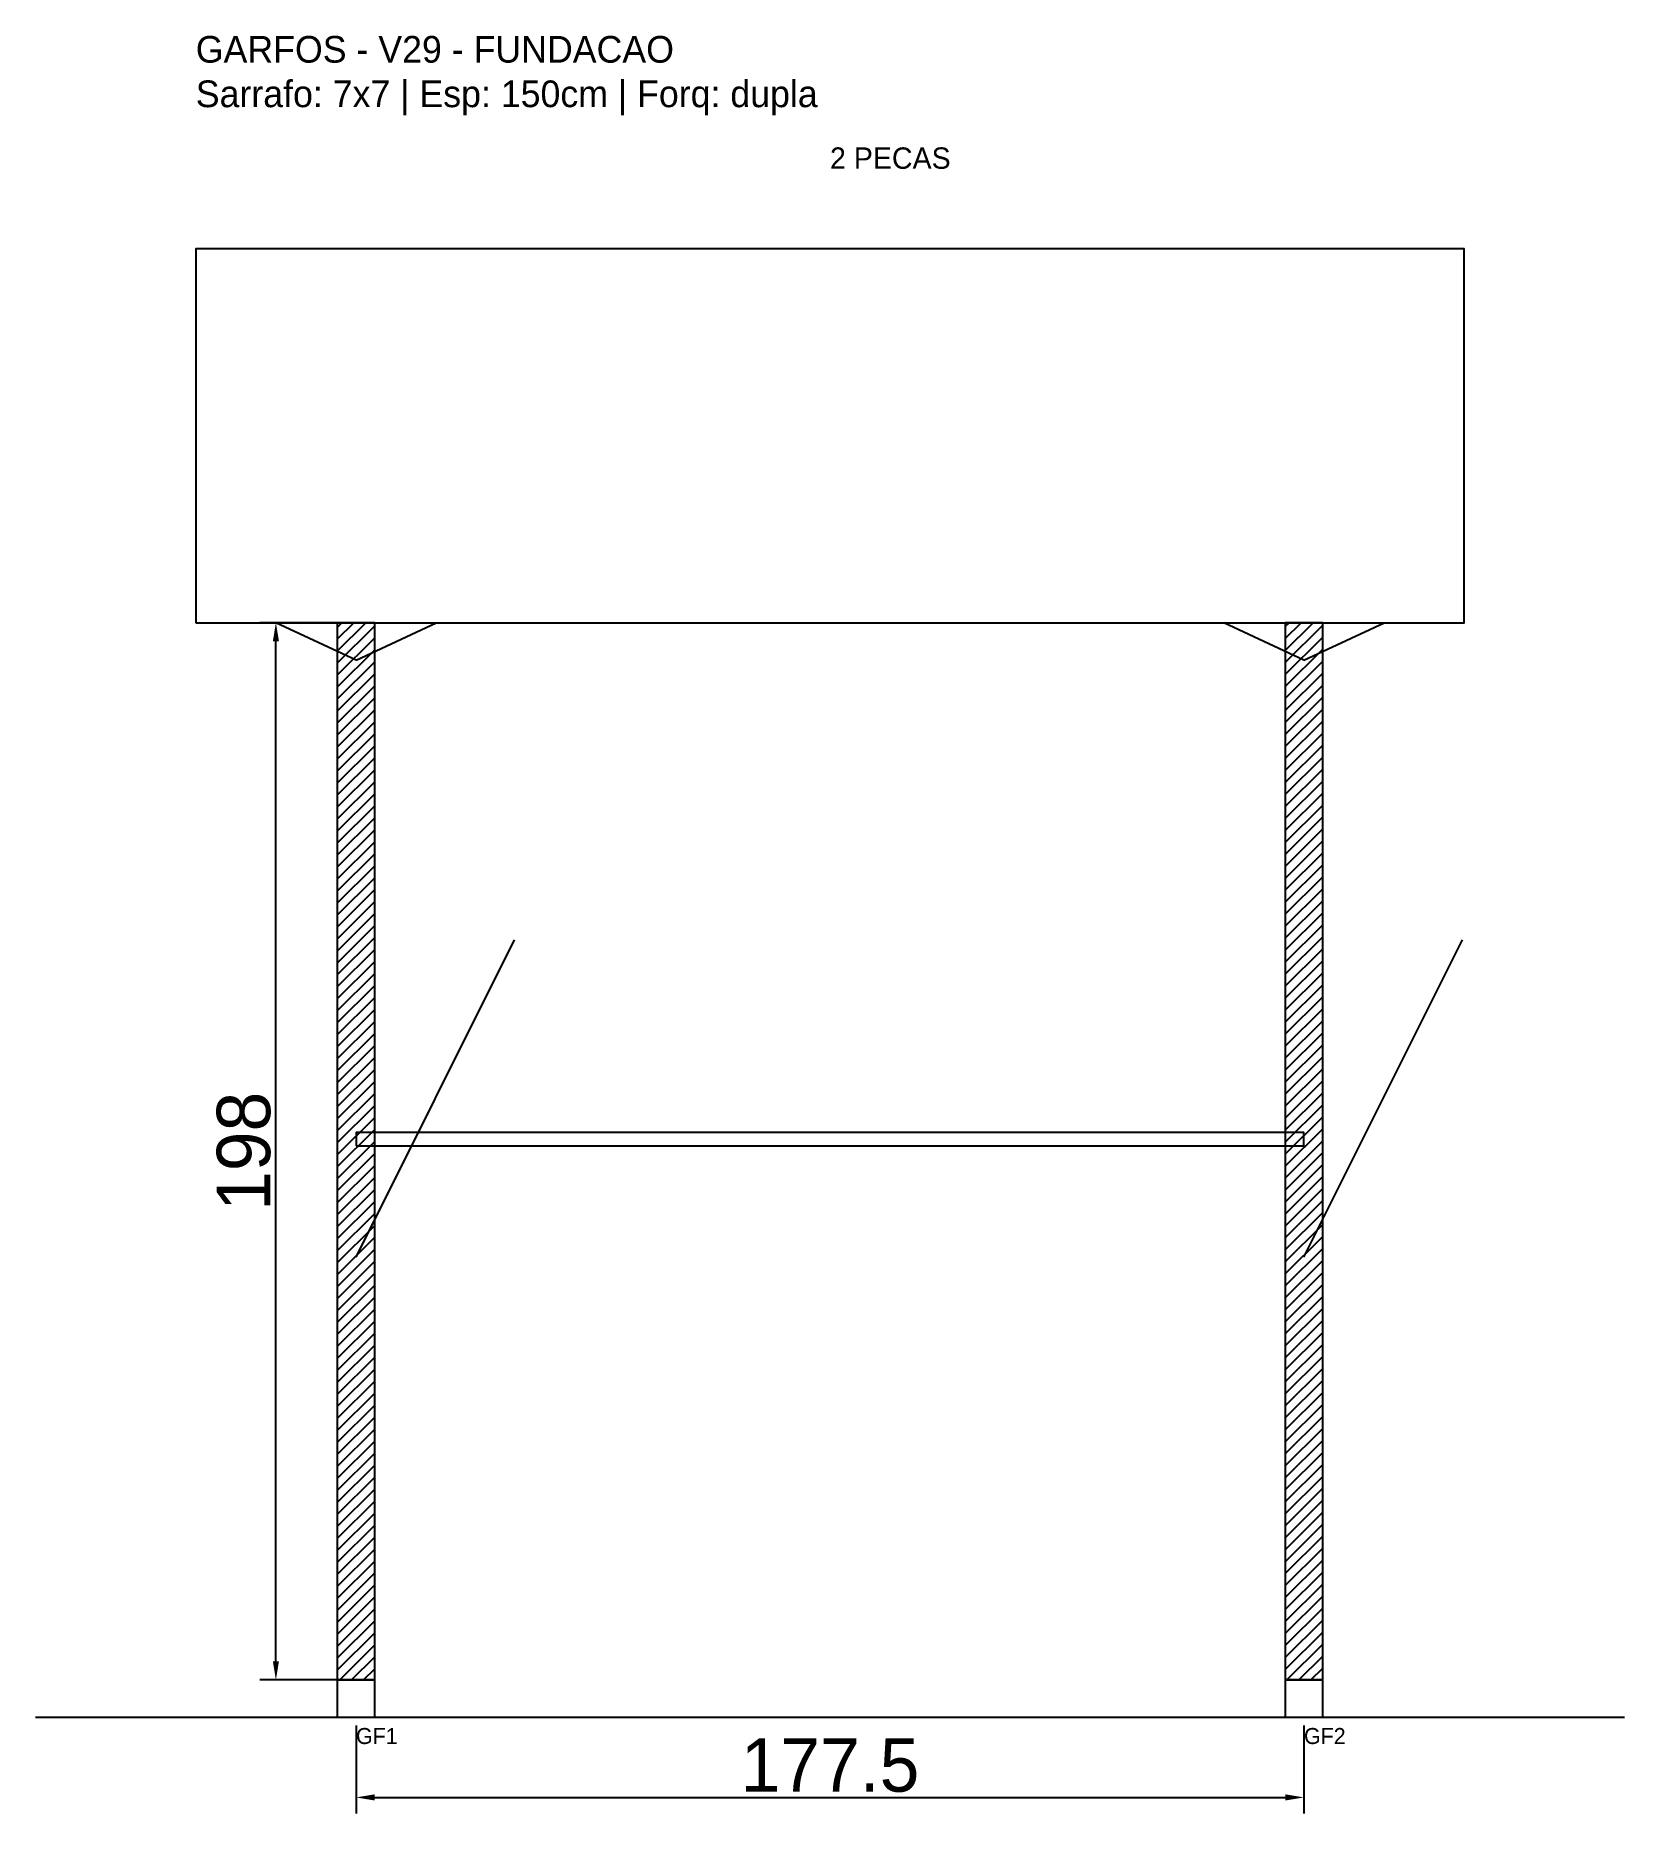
# Model space of a CAD drawing. Header units: metres. Extents: x -30 to 268, y -25 to 308.
import ezdxf

# ---------------------------------------------------------------- set-up
doc = ezdxf.new("R2010")
doc.units = ezdxf.units.M
for name, color, linetype in [('BARRA_ANCORAGEM', 1, 'Continuous'), ('COTA', 241, 'Continuous'), ('GARFOS OK', 3, 'Continuous'), ('NOME DA VIGA', 6, 'Continuous'), ('SARR_7x7', 40, 'Continuous'), ('TIRAS REESCORAMENTO', 252, 'Continuous'), ('VIGAS', 3, 'Continuous')]:
    doc.layers.add(name, color=color, linetype=linetype)
doc.dimstyles.new('EZ DXF', dxfattribs={"dimtxt": 10, "dimasz": 3.5, "dimexe": 3, "dimexo": 1.5, "dimgap": 1, "dimtad": 1, "dimdec": 1, "dimdsep": 46, "dimcen": 2.5, "dimazin": 3, "dimtfac": 1, "dimtmove": 0, "dimatfit": 3})

msp = doc.modelspace()

# ---------------------------------------------------------------- hatches: boundary and pattern name
at = {"layer": 'COTA'}
h = msp.add_hatch(dxfattribs=at)
h.set_pattern_fill('ANSI31', scale=0.5)
h.paths.add_polyline_path([(26.5, 0), (33.5, 0), (33.5, 198), (26.5, 198)])
h = msp.add_hatch(dxfattribs=at)
h.set_pattern_fill('ANSI31', scale=0.5)
h.paths.add_polyline_path([(204, 0), (211, 0), (211, 198), (204, 198)])

# ---------------------------------------------------------------- linework, layer by layer
at = {"layer": 'BARRA_ANCORAGEM'}
for p, q in [((30, 79.2), (59.7, 138.6)), ((207.5, 79.2), (237.2, 138.6))]:
    msp.add_line(p, q, dxfattribs=at)
at = {"layer": 'GARFOS OK'}
for p, q in [((30, 191), (15, 198)), ((15, 198), (45, 198)), ((30, 191), (45, 198)), ((207.5, 191), (192.5, 198)), ((192.5, 198), (222.5, 198)), ((207.5, 191), (222.5, 198))]:
    msp.add_line(p, q, dxfattribs=at)
at = {"layer": 'GARFOS OK', "linetype": 'CONTINUOUS'}
msp.add_line((-30, -7), (267.5, -7), dxfattribs=at)
at = {"layer": 'GARFOS OK'}
for points in [[(26.5, 0), (33.5, 0), (33.5, 198), (26.5, 198), (26.5, 0)], [(204, 0), (211, 0), (211, 198), (204, 198), (204, 0)]]:
    msp.add_lwpolyline(points, dxfattribs=at)
at = {"layer": 'SARR_7x7'}
for points in [[(26.5, -7), (33.5, -7), (33.5, 0), (26.5, 0), (26.5, -7)], [(204, -7), (211, -7), (211, 0), (204, 0), (204, -7)]]:
    msp.add_lwpolyline(points, dxfattribs=at)
at = {"layer": 'TIRAS REESCORAMENTO'}
msp.add_lwpolyline([(30, 100), (207.5, 100), (207.5, 102.5), (30, 102.5), (30, 100)], dxfattribs=at)
at = {"layer": 'VIGAS'}
msp.add_lwpolyline([(0, 198), (237.5, 198), (237.5, 268), (0, 268), (0, 198)], dxfattribs=at)

# ---------------------------------------------------------------- texts
at = {"layer": 'NOME DA VIGA'}
for s, height, p in [('2 PECAS', 4, (118.75, 283)), ('GF1', 3, (30, -12)), ('GF2', 3, (207.5, -12))]:
    msp.add_text(s, height=height, dxfattribs=at).set_placement(p)
at = {"layer": 'NOME DA VIGA', "insert": (0, 293), "char_height": 5, "attachment_point": 7}
msp.add_mtext('GARFOS - V29 - FUNDACAO\\PSarrafo: 7x7 | Esp: 150cm | Forq: dupla', dxfattribs=at)

# ---------------------------------------------------------------- dimensions: what is measured, and where the dimension line sits
at = {"layer": 'COTA'}
msp.add_linear_dim(base=(15, 0), p1=(30, 0), p2=(30, 198), angle=90, dimstyle='EZ DXF', dxfattribs=at).render()
msp.add_linear_dim(base=(30, -22), p1=(30, -7), p2=(207.5, -7), dimstyle='EZ DXF', dxfattribs=at).render()

doc.saveas('drawing.dxf')
